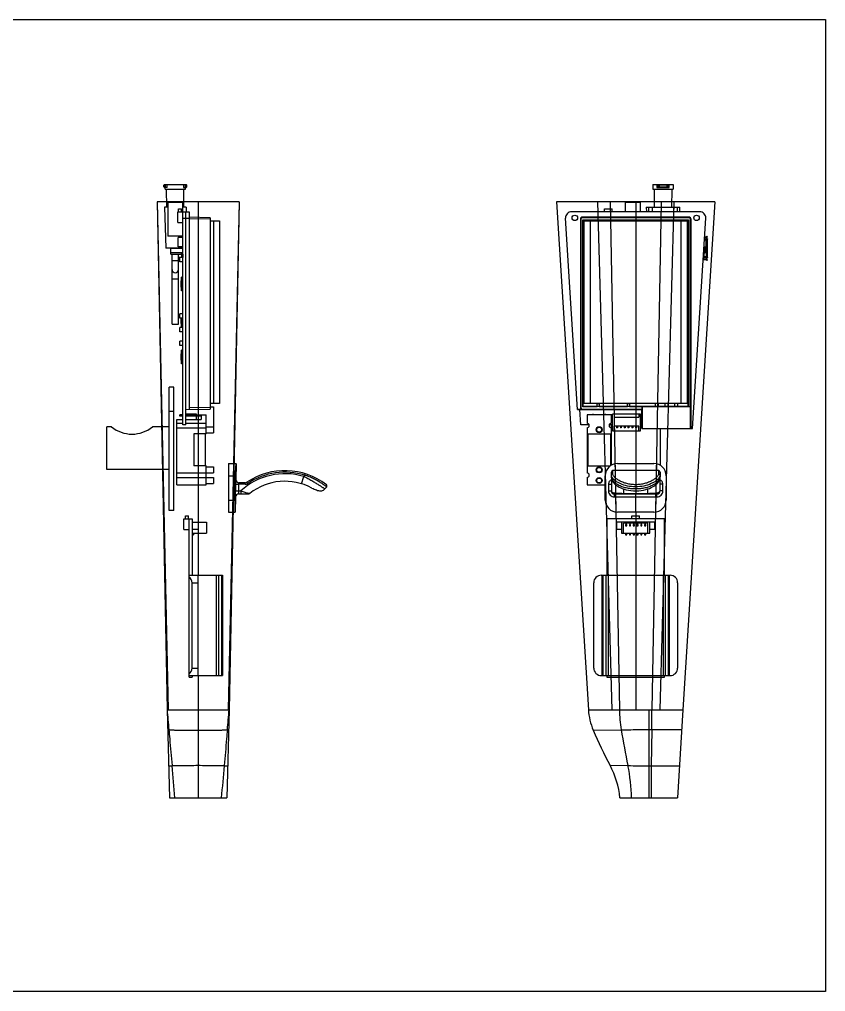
# Model space of a CAD drawing. Header units: millimetres. Extents: x 63 to 960, y -930 to -270.
# Drawn here: x 328.4 to 593.4, y -930.2 to -610.6 of the extents above; entities that cross this region are included whole.
import ezdxf

# ---------------------------------------------------------------- set-up
doc = ezdxf.new("R2010")
doc.units = ezdxf.units.MM
doc.header["$LTSCALE"] = 16.335
doc.layers.get('0').update_dxf_attribs({"linetype": 'CONTINUOUS'})
for name, color, linetype in [('10_CHAMFERS', 7, 'CONTINUOUS'), ('3_ALL_AXES', 7, 'CONTINUOUS'), ('7_ALL_FEATURES', 7, 'CONTINUOUS')]:
    doc.layers.add(name, color=color, linetype=linetype)

msp = doc.modelspace()

# ---------------------------------------------------------------- linework, layer by layer
msp.add_lwpolyline([(63.39, -610.63), (593.37, -610.63), (593.37, -930.23), (63.39, -930.23)], close=True)
at = {"layer": '10_CHAMFERS', "color": 7, "linetype": 'Continuous'}
for p, q in [((376.02, -664.86), (375.82, -665.06)), ((376.02, -665.86), (375.82, -665.66)), ((383.22, -664.86), (383.42, -665.06)), ((383.22, -665.86), (383.42, -665.66)), ((518.95, -736.96), (518.25, -736.96)), ((528.95, -736.96), (528.25, -736.96))]:
    msp.add_line(p, q, dxfattribs=at)
at = {"layer": '3_ALL_AXES', "color": 7, "linetype": 'Continuous'}
for p, q in [((377.62, -772.06), (377.62, -731.56)), ((379.12, -731.56), (377.62, -731.56)), ((537.35, -736.86), (537.35, -737.86)), ((538.35, -736.86), (538.35, -737.86)), ((540.55, -736.86), (540.55, -737.86)), ((541.55, -736.86), (541.55, -737.86)), ((543.75, -736.86), (543.75, -737.86)), ((544.75, -736.86), (544.75, -737.86)), ((386.62, -740.36), (383.12, -740.36)), ((386.62, -740.61), (386.62, -740.36)), ((386.62, -742.11), (386.62, -741.11)), ((389.72, -746.86), (389.72, -740.61)), ((514.95, -740.61), (514.95, -743.36)), ((522.95, -743.36), (522.95, -740.61)), ((523.32, -745.86), (523.32, -740.36)), ((532.57, -745.86), (532.57, -740.36)), ((357.12, -758.56), (357.12, -744.56)), ((358.65, -744.56), (357.12, -744.56)), ((377.62, -744.56), (372.08, -744.56)), ((380.12, -763.61), (380.12, -742.11)), ((380.12, -743.36), (382.12, -743.36)), ((383.12, -743.36), (389.72, -743.36)), ((389.72, -744.51), (392.22, -744.51)), ((392.22, -744.51), (392.22, -746.51)), ((524.67, -744.36), (524.67, -744.86)), ((524.97, -744.36), (524.97, -744.86)), ((525.92, -744.36), (525.92, -744.86)), ((526.22, -744.36), (526.22, -744.86)), ((527.17, -744.36), (527.17, -744.86)), ((527.47, -744.36), (527.47, -744.86)), ((528.42, -744.36), (528.42, -744.86)), ((528.72, -744.36), (528.72, -744.86)), ((529.67, -744.36), (529.67, -744.86)), ((529.97, -744.36), (529.97, -744.86)), ((530.92, -744.36), (530.92, -744.86)), ((531.22, -744.36), (531.22, -744.86)), ((380.12, -744.86), (389.72, -744.86)), ((385.72, -746.86), (385.72, -757.36)), ((389.72, -746.86), (385.72, -746.86)), ((389.42, -746.86), (389.42, -757.36)), ((389.72, -746.51), (392.22, -746.51)), ((514.95, -744.86), (514.95, -759.71)), ((514.95, -746.86), (522.95, -746.86)), ((515.25, -746.86), (515.25, -757.36)), ((522.65, -746.86), (522.65, -757.36)), ((522.95, -757.17), (522.95, -744.86)), ((524.97, -744.86), (524.67, -744.86)), ((526.22, -744.86), (525.92, -744.86)), ((527.47, -744.86), (527.17, -744.86)), ((528.72, -744.86), (528.42, -744.86)), ((529.97, -744.86), (529.67, -744.86)), ((531.22, -744.86), (530.92, -744.86)), ((389.72, -757.36), (385.72, -757.36)), ((389.72, -763.61), (389.72, -757.36)), ((397.12, -756.63), (399.62, -756.63)), ((514.95, -757.36), (522.66, -757.36)), ((377.62, -758.56), (357.12, -758.56)), ((380.12, -759.71), (392.22, -759.71)), ((389.72, -757.71), (392.22, -757.71)), ((392.22, -757.71), (392.22, -759.71)), ((538.45, -758.97), (523.45, -758.97)), ((380.12, -761.21), (392.22, -761.21)), ((389.72, -763.21), (392.22, -763.21)), ((392.22, -761.21), (392.22, -763.21)), ((514.95, -761.21), (514.95, -763.61))]:
    msp.add_line(p, q, dxfattribs=at)
for centre, radius in [((510.95, -675.86), 0.9), ((550.95, -675.86), 0.9), ((518.95, -745.51), 1), ((518.95, -745.51), 0.8), ((518.95, -758.71), 1), ((518.95, -758.71), 0.8), ((518.95, -762.21), 1), ((518.95, -762.21), 0.8)]:
    msp.add_circle(centre, radius, dxfattribs=at)
for centre, radius, start, end in [((516.95, -740.86), 0.4, 38.9697, 141.0303), ((520.95, -740.86), 0.4, 38.9697, 141.0303), ((365.37, -736.36), 10.6, 230.6769, 309.3237), ((514.95, -744.11), 0.75, 270, 90), ((522.95, -744.11), 0.75, 90, 270), ((514.95, -760.46), 0.75, 270, 90)]:
    msp.add_arc(centre, radius, start, end, dxfattribs=at)
at = {"layer": '7_ALL_FEATURES', "color": 7, "linetype": 'Continuous'}
for p, q in [((375.82, -665.66), (375.82, -665.06)), ((376.06, -665.06), (375.82, -665.06)), ((375.82, -665.66), (376.06, -665.66)), ((376.02, -664.86), (383.22, -664.86)), ((376.94, -665.86), (376.02, -665.86)), ((376.06, -665.66), (376.06, -665.06)), ((376.27, -666.46), (376.27, -665.86)), ((376.27, -666.46), (382.97, -666.46)), ((376.4, -665.85), (376.4, -664.87)), ((376.82, -672.36), (376.77, -666.46)), ((376.94, -665.86), (376.94, -664.86)), ((382.3, -664.86), (382.3, -665.86)), ((382.3, -665.86), (383.22, -665.86)), ((382.42, -672.36), (382.47, -666.46)), ((382.84, -664.87), (382.84, -665.85)), ((382.97, -666.46), (382.97, -665.86)), ((383.18, -665.06), (383.18, -665.66)), ((383.42, -665.06), (383.18, -665.06)), ((383.18, -665.66), (383.42, -665.66)), ((383.42, -665.66), (383.42, -665.06)), ((536.6, -664.86), (536.6, -666.46)), ((536.6, -664.86), (543.3, -664.86)), ((536.6, -666.46), (543.3, -666.46)), ((537.15, -672.36), (537.1, -666.46)), ((537.94, -664.86), (537.94, -665.86)), ((537.94, -665.86), (541.96, -665.86)), ((538.31, -664.87), (538.31, -665.85)), ((538.62, -665.06), (538.62, -665.66)), ((541.28, -665.06), (538.62, -665.06)), ((538.62, -665.66), (541.28, -665.66)), ((541.28, -665.66), (541.28, -665.06)), ((541.59, -665.85), (541.59, -664.87)), ((541.96, -665.86), (541.96, -664.86)), ((542.8, -666.46), (542.75, -672.36)), ((543.3, -664.86), (543.3, -666.46)), ((400.62, -670.56), (373.62, -670.56)), ((377.12, -670.86), (377.12, -681.86)), ((382.12, -670.86), (377.12, -670.86)), ((382.12, -743.86), (382.12, -670.86)), ((556.95, -670.56), (504.95, -670.56)), ((527.45, -670.86), (527.45, -673.86)), ((532.45, -670.86), (527.45, -670.86)), ((532.45, -670.86), (532.45, -673.86)), ((376.02, -672.36), (376.49, -685.86)), ((377.12, -672.36), (376.02, -672.36)), ((380.42, -677.36), (380.42, -673.86)), ((380.42, -673.86), (384.12, -673.86)), ((380.62, -673.86), (380.62, -672.86)), ((380.62, -672.86), (381.62, -672.86)), ((381.62, -673.86), (381.62, -672.86)), ((383.22, -672.36), (382.12, -672.36)), ((383.12, -743.86), (383.12, -673.86)), ((383.22, -672.36), (383.17, -673.86)), ((384.12, -673.86), (384.12, -738.84)), ((552.01, -673.86), (509.89, -673.86)), ((520.65, -673.86), (520.65, -672.86)), ((520.65, -672.86), (523.25, -672.86)), ((523.25, -673.86), (523.25, -672.86)), ((534.45, -672.36), (534.48, -673.86)), ((534.45, -672.36), (545.45, -672.36)), ((535.2, -672.36), (535.2, -673.86)), ((536.48, -673.86), (536.43, -672.36)), ((543.47, -672.36), (543.42, -673.86)), ((544.7, -673.86), (544.7, -672.36)), ((545.42, -673.86), (545.45, -672.36)), ((380.42, -677.36), (382.12, -677.36)), ((382.12, -675.99), (384.12, -675.99)), ((391.12, -675.8), (384.12, -675.68)), ((391.12, -676.3), (384.12, -676.18)), ((391.12, -675.8), (391.12, -738.72)), ((391.12, -676.86), (394.12, -676.86)), ((392.12, -676.86), (392.12, -736.86)), ((394.12, -676.86), (394.12, -736.86)), ((511.84, -738.86), (507.89, -675.99)), ((512.77, -676.18), (512.77, -738.34)), ((512.89, -676.3), (512.77, -676.18)), ((512.89, -676.3), (512.89, -738.22)), ((513.39, -675.8), (513.27, -675.68)), ((548.63, -675.68), (513.27, -675.68)), ((548.51, -675.8), (513.39, -675.8)), ((513.61, -738), (513.61, -676.52)), ((513.73, -676.64), (513.61, -676.52)), ((513.61, -676.52), (548.29, -676.52)), ((513.73, -737.88), (513.73, -676.64)), ((513.73, -676.64), (548.17, -676.64)), ((513.95, -676.86), (513.95, -736.86)), ((513.95, -676.86), (547.95, -676.86)), ((515.95, -676.86), (515.95, -736.86)), ((545.95, -736.86), (545.95, -676.86)), ((547.95, -736.86), (547.95, -676.86)), ((548.17, -676.64), (548.29, -676.52)), ((548.17, -737.86), (548.17, -676.64)), ((548.29, -676.52), (548.29, -738)), ((548.51, -675.8), (548.63, -675.68)), ((549.01, -676.3), (549.13, -676.18)), ((549.01, -738), (549.01, -676.3)), ((549.13, -676.18), (549.13, -745.16)), ((549.67, -745.16), (554, -675.99)), ((382.12, -681.86), (377.12, -681.86)), ((380.52, -685.36), (380.52, -682.36)), ((382.12, -682.36), (380.52, -682.36)), ((554.41, -683.19), (553.55, -683.19)), ((553.58, -682.8), (554.1, -682.8)), ((554.1, -682.27), (553.61, -682.27)), ((553.62, -682.11), (554.1, -682.11)), ((554.1, -682.11), (554.3, -681.87)), ((554.1, -685.85), (554.1, -682.11)), ((554.1, -682.11), (554.1, -682.11)), ((554.1, -682.11), (554.33, -682.3)), ((554.41, -682.66), (554.1, -682.66)), ((554.17, -682.02), (554.4, -682.22)), ((554.3, -681.87), (554.53, -682.06)), ((554.3, -685.65), (554.3, -683.39)), ((554.53, -683.39), (554.3, -683.39)), ((554.33, -682.3), (554.53, -682.06)), ((554.33, -682.66), (554.33, -683.19)), ((554.53, -688.86), (554.53, -682.86)), ((382.12, -685.86), (376.49, -685.86)), ((378.12, -687.76), (378.12, -685.96)), ((382.12, -685.96), (378.12, -685.96)), ((378.54, -685.96), (378.54, -685.86)), ((382.12, -685.36), (380.52, -685.36)), ((380.69, -685.96), (380.69, -685.86)), ((381.48, -685.96), (381.48, -685.86)), ((381.84, -685.86), (381.84, -685.96)), ((381.97, -685.96), (381.97, -685.86)), ((553.47, -686.65), (553.34, -686.65)), ((553.34, -686.67), (553.34, -689.36)), ((553.34, -686.67), (553.47, -686.67)), ((553.37, -686.11), (553.59, -686.43)), ((553.61, -686.42), (553.38, -686.09)), ((553.75, -685.51), (553.41, -685.51)), ((553.5, -685.85), (554.41, -685.85)), ((553.5, -685.87), (554.41, -685.87)), ((553.75, -685.85), (553.75, -685.51)), ((553.75, -687.36), (553.75, -685.87)), ((554.1, -685.87), (554.1, -685.85)), ((554.1, -685.87), (554.1, -688.53)), ((554.3, -685.65), (554.53, -685.65)), ((554.3, -688.33), (554.3, -686.07)), ((554.53, -686.07), (554.3, -686.07)), ((554.33, -685.85), (554.33, -685.87)), ((378.12, -687.26), (382.12, -687.26)), ((378.12, -687.76), (382.12, -687.76)), ((378.54, -710.86), (378.54, -687.76)), ((378.54, -689.86), (380.69, -689.86)), ((380.69, -710.86), (380.69, -687.76)), ((380.83, -689.31), (380.69, -689.31)), ((380.83, -689.31), (380.69, -689.31)), ((380.83, -689.61), (380.69, -689.61)), ((380.83, -689.31), (380.83, -689.61)), ((380.83, -689.7), (380.83, -689.61)), ((381.12, -689.12), (381.01, -689.23)), ((381.12, -689.13), (381.01, -689.24)), ((381.01, -689.24), (381.12, -689.35)), ((381.12, -690.36), (381.12, -688.86)), ((382.12, -688.86), (381.12, -688.86)), ((381.48, -687.79), (381.48, -687.76)), ((382.09, -687.79), (381.48, -687.79)), ((381.68, -687.76), (381.68, -687.79)), ((381.79, -688.86), (381.79, -687.79)), ((381.91, -687.76), (381.91, -687.79)), ((382.09, -687.79), (382.09, -688.86)), ((382.12, -688.56), (382.09, -688.56)), ((554.1, -689.61), (553.27, -689.61)), ((553.33, -689.45), (554.1, -689.45)), ((553.34, -687.36), (553.75, -687.36)), ((553.34, -688.53), (554.41, -688.53)), ((554.1, -688.92), (553.34, -688.92)), ((554.1, -689.61), (554.1, -688.53)), ((554.1, -689.06), (554.41, -689.06)), ((554.1, -689.61), (554.33, -689.42)), ((554.1, -689.61), (554.3, -689.85)), ((554.4, -689.5), (554.17, -689.7)), ((554.3, -688.33), (554.53, -688.33)), ((554.53, -689.66), (554.3, -689.85)), ((554.33, -688.53), (554.33, -689.06)), ((554.53, -689.66), (554.33, -689.42)), ((382.12, -690.36), (381.12, -690.36)), ((378.54, -695.86), (380.69, -695.86)), ((381.62, -699.86), (381.62, -695.36)), ((382.12, -695.36), (381.62, -695.36)), ((381.42, -697.59), (381.42, -697.63)), ((382.12, -699.86), (381.62, -699.86)), ((381.12, -708.86), (381.12, -707.36)), ((382.12, -707.36), (381.12, -707.36)), ((382.12, -708.86), (381.12, -708.86)), ((381.62, -711.86), (381.62, -708.86)), ((378.54, -710.86), (380.69, -710.86)), ((381.12, -713.36), (381.12, -711.86)), ((382.12, -711.86), (381.12, -711.86)), ((381.42, -709.59), (381.42, -709.63)), ((382.12, -713.36), (381.12, -713.36)), ((381.12, -717.86), (381.12, -716.36)), ((382.12, -716.36), (381.12, -716.36)), ((382.12, -717.86), (381.12, -717.86)), ((381.42, -721.59), (381.42, -721.63)), ((381.62, -723.86), (381.62, -719.36)), ((382.12, -719.36), (381.62, -719.36)), ((382.12, -723.86), (381.62, -723.86)), ((379.12, -772.06), (379.12, -731.56)), ((391.12, -738.22), (384.12, -738.34)), ((394.12, -736.86), (391.12, -736.86)), ((391.12, -738), (392.12, -738.02)), ((392.12, -738.02), (392.12, -744.51)), ((512.89, -738.22), (512.77, -738.34)), ((513.73, -737.88), (513.61, -738)), ((518.25, -738), (513.61, -738)), ((518.25, -737.88), (513.73, -737.88)), ((547.95, -736.86), (513.95, -736.86)), ((518.25, -738), (518.25, -736.96)), ((518.95, -737.86), (518.25, -737.86)), ((518.95, -736.96), (518.95, -738)), ((528.25, -737.88), (518.95, -737.88)), ((528.25, -738), (518.95, -738)), ((528.25, -738), (528.25, -736.96)), ((528.95, -737.86), (528.25, -737.86)), ((528.95, -736.96), (528.95, -738)), ((533.95, -737.88), (528.95, -737.88)), ((533.09, -738), (528.95, -738)), ((533.09, -738.72), (533.09, -738)), ((533.09, -738), (533.11, -738.02)), ((548.99, -738.02), (533.11, -738.02)), ((533.11, -738.02), (533.11, -745.16)), ((548.17, -737.86), (533.95, -737.86)), ((533.95, -737.86), (533.95, -738)), ((549.01, -738), (533.95, -738)), ((535.45, -737.86), (535.45, -738)), ((546.65, -738), (546.65, -737.86)), ((548.15, -738), (548.15, -737.86)), ((549.01, -738), (548.99, -738.02)), ((548.99, -745.16), (548.99, -738.02)), ((379.12, -739.56), (377.62, -739.56)), ((381.12, -741.11), (381.12, -740.61)), ((382.12, -740.61), (381.12, -740.61)), ((382.12, -741.11), (381.12, -741.11)), ((383.12, -738.86), (391.12, -738.72)), ((383.12, -740.61), (389.72, -740.61)), ((388.12, -741.11), (383.12, -741.11)), ((388.12, -740.61), (388.12, -742.11)), ((513.27, -738.84), (511.83, -738.84)), ((511.84, -738.86), (532.95, -738.86)), ((512.95, -743.86), (512.64, -738.86)), ((513.39, -738.72), (513.27, -738.84)), ((513.39, -738.72), (533.09, -738.72)), ((522.95, -740.61), (514.95, -740.61)), ((532.57, -740.36), (523.32, -740.36)), ((523.92, -740.36), (523.92, -741.36)), ((523.92, -741.36), (531.97, -741.36)), ((531.97, -740.36), (531.97, -741.36)), ((533.09, -738.72), (532.95, -738.86)), ((532.95, -745.16), (532.95, -738.86)), ((380.12, -742.11), (382.12, -742.11)), ((383.12, -743.86), (382.12, -743.86)), ((383.12, -742.11), (388.12, -742.11)), ((515.66, -743.86), (512.95, -743.86)), ((523.32, -743.86), (522.24, -743.86)), ((522.95, -744.86), (522.95, -743.86)), ((523.92, -745.86), (523.92, -744.36)), ((531.97, -744.36), (523.92, -744.36)), ((531.97, -745.86), (531.97, -744.36)), ((532.95, -743.86), (532.57, -743.86)), ((523.32, -745.86), (532.57, -745.86)), ((532.95, -745.16), (549.67, -745.16)), ((538.95, -745.16), (538.95, -757.17)), ((397.12, -756.63), (399.62, -756.63)), ((397.12, -756.63), (397.12, -772.63)), ((399.62, -756.72), (399.51, -761.92)), ((399.62, -756.72), (399.62, -756.63)), ((524.12, -756.72), (524.16, -758.97)), ((524.95, -756.63), (536.95, -756.63)), ((530.95, -756.63), (530.95, -758.97)), ((537.78, -756.72), (537.74, -758.97)), ((397.12, -760.63), (399.37, -760.63)), ((422.18, -760.46), (421.84, -760.88)), ((422.18, -760.46), (422.33, -759.98)), ((520.95, -768.63), (520.95, -760.63)), ((522.95, -760.88), (522.95, -759.47)), ((523.45, -759.98), (523.45, -758.97)), ((538.45, -758.97), (538.45, -759.98)), ((538.95, -759.47), (538.95, -760.89)), ((540.95, -760.63), (540.95, -768.63)), ((380.12, -763.61), (389.72, -763.61)), ((399.4, -763.41), (399.35, -765.61)), ((399.4, -763.41), (400.4, -763.43)), ((399.51, -761.92), (399.5, -761.91)), ((400.4, -763.43), (400.35, -765.63)), ((402.61, -763.43), (400.4, -763.43)), ((402.61, -762.93), (400.5, -762.93)), ((402.61, -763.43), (402.61, -762.93)), ((403.45, -763.18), (403.17, -762.77)), ((421.11, -763.27), (421.84, -760.88)), ((514.95, -763.61), (520.95, -763.61)), ((522.02, -763.41), (522.03, -765.61)), ((522.95, -760.9), (522.95, -765.63)), ((538.95, -765.63), (538.95, -760.9)), ((539.87, -765.61), (539.88, -763.41)), ((399.29, -764.04), (399.16, -769.72)), ((399.35, -765.61), (400.35, -765.63)), ((400.35, -765.63), (401.14, -765.63)), ((400.4, -766.63), (403.46, -766.63)), ((401.14, -765.63), (401.14, -766.63)), ((429.37, -764.3), (428.8, -765)), ((520.95, -764.04), (521.1, -769.72)), ((523.95, -766.63), (523.95, -766.63)), ((523.95, -766.63), (526.95, -766.63)), ((524.32, -767.62), (524.32, -766.63)), ((524.32, -766.63), (526.95, -766.63)), ((526.95, -764.97), (526.95, -766.63)), ((526.95, -766.43), (534.95, -766.43)), ((526.95, -766.63), (534.95, -766.63)), ((530.95, -772.63), (530.95, -766.63)), ((534.95, -766.63), (534.95, -764.97)), ((534.95, -766.63), (537.95, -766.63)), ((534.95, -766.63), (537.95, -766.63)), ((537.58, -767.62), (537.58, -766.63)), ((537.95, -766.63), (537.95, -766.63)), ((540.95, -764.04), (540.8, -769.72)), ((397.12, -768.63), (399.17, -768.63)), ((399.4, -767.62), (399.3, -772.59)), ((399.4, -767.61), (399.4, -767.62)), ((523.96, -767.62), (524.32, -767.61)), ((524.32, -767.62), (524.41, -772.59)), ((524.32, -767.62), (537.58, -767.62)), ((537.58, -767.62), (537.49, -772.59)), ((537.58, -767.61), (537.94, -767.62)), ((379.12, -772.06), (377.62, -772.06)), ((397.12, -772.63), (399.3, -772.63)), ((399.3, -772.63), (399.3, -772.59)), ((536.95, -772.63), (524.95, -772.63)), ((382.42, -774.86), (385.12, -774.86)), ((382.42, -778.36), (382.42, -774.86)), ((382.92, -773.86), (383.92, -773.86)), ((382.92, -774.86), (382.92, -773.86)), ((383.92, -774.86), (383.92, -773.86)), ((384.12, -826.86), (384.12, -774.86)), ((385.12, -774.86), (385.12, -793.36)), ((385.12, -775.86), (389.82, -775.86)), ((387.12, -775.86), (387.12, -778.26)), ((389.82, -775.86), (389.82, -779.56)), ((540.45, -774.86), (521.45, -774.86)), ((521.45, -774.86), (521.45, -793.36)), ((537.27, -775.86), (524.62, -775.86)), ((524.62, -775.86), (524.62, -778.26)), ((526.32, -775.86), (526.32, -779.56)), ((534.97, -776.26), (526.92, -776.26)), ((526.92, -779.56), (526.92, -776.26)), ((529.65, -773.86), (532.25, -773.86)), ((529.65, -774.86), (529.65, -773.86)), ((532.25, -774.86), (532.25, -773.86)), ((534.97, -779.56), (534.97, -776.26)), ((535.57, -779.56), (535.57, -775.86)), ((537.27, -778.26), (537.27, -775.86)), ((540.45, -793.36), (540.45, -774.86)), ((382.42, -778.36), (384.12, -778.36)), ((385.12, -778.26), (387.12, -778.26)), ((385.12, -779.56), (389.82, -779.56)), ((385.57, -779.56), (385.57, -780.06)), ((524.62, -778.26), (526.32, -778.26)), ((526.32, -779.56), (535.57, -779.56)), ((528.02, -776.66), (527.62, -776.66)), ((527.62, -776.66), (527.62, -777.06)), ((527.62, -777.06), (528.02, -777.06)), ((527.62, -779.56), (527.62, -780.06)), ((528.02, -777.06), (528.02, -776.66)), ((528.02, -780.06), (528.02, -779.56)), ((529.27, -776.66), (528.87, -776.66)), ((528.87, -776.66), (528.87, -777.06)), ((528.87, -777.06), (529.27, -777.06)), ((528.87, -779.56), (528.87, -780.06)), ((529.27, -777.06), (529.27, -776.66)), ((529.27, -780.06), (529.27, -779.56)), ((530.52, -776.66), (530.12, -776.66)), ((530.12, -776.66), (530.12, -777.06)), ((530.12, -777.06), (530.52, -777.06)), ((530.12, -779.56), (530.12, -780.06)), ((530.52, -777.06), (530.52, -776.66)), ((530.52, -780.06), (530.52, -779.56)), ((531.77, -776.66), (531.37, -776.66)), ((531.37, -776.66), (531.37, -777.06)), ((531.37, -777.06), (531.77, -777.06)), ((531.37, -779.56), (531.37, -780.06)), ((531.77, -777.06), (531.77, -776.66)), ((531.77, -780.06), (531.77, -779.56)), ((533.02, -776.66), (532.62, -776.66)), ((532.62, -776.66), (532.62, -777.06)), ((532.62, -777.06), (533.02, -777.06)), ((532.62, -779.56), (532.62, -780.06)), ((533.02, -777.06), (533.02, -776.66)), ((533.02, -780.06), (533.02, -779.56)), ((534.27, -776.66), (533.87, -776.66)), ((533.87, -776.66), (533.87, -777.06)), ((533.87, -777.06), (534.27, -777.06)), ((533.87, -779.56), (533.87, -780.06)), ((534.27, -777.06), (534.27, -776.66)), ((534.27, -780.06), (534.27, -779.56)), ((535.57, -778.26), (537.27, -778.26)), ((385.12, -780.06), (385.57, -780.06)), ((527.62, -780.06), (528.02, -780.06)), ((528.87, -780.06), (529.27, -780.06)), ((530.12, -780.06), (530.52, -780.06)), ((531.37, -780.06), (531.77, -780.06)), ((532.62, -780.06), (533.02, -780.06)), ((533.87, -780.06), (534.27, -780.06)), ((384.12, -793.36), (395.12, -793.36)), ((387.12, -826.36), (387.12, -793.36)), ((393.2, -826.36), (393.2, -793.36)), ((393.91, -826.36), (393.91, -793.36)), ((394.83, -793.36), (394.83, -826.36)), ((395.12, -793.36), (395.12, -826.36)), ((519.65, -793.36), (542.25, -793.36)), ((519.95, -826.36), (519.95, -793.36)), ((520.24, -826.36), (520.24, -793.36)), ((521.16, -793.36), (521.16, -826.36)), ((521.86, -793.36), (521.86, -826.36)), ((540.04, -826.36), (540.04, -793.36)), ((540.74, -826.36), (540.74, -793.36)), ((541.66, -793.36), (541.66, -826.36)), ((541.95, -793.36), (541.95, -826.36)), ((385.12, -795.86), (387.12, -795.86)), ((385.12, -823.86), (385.12, -795.86)), ((517.15, -823.86), (517.15, -795.86)), ((544.75, -795.86), (544.75, -823.86)), ((385.12, -823.86), (387.12, -823.86)), ((384.12, -826.36), (395.12, -826.36)), ((384.12, -826.86), (385.12, -826.86)), ((385.12, -826.36), (385.12, -826.86)), ((519.65, -826.36), (542.25, -826.36)), ((521.45, -826.36), (521.45, -826.86)), ((521.45, -826.86), (540.45, -826.86)), ((540.45, -826.86), (540.45, -826.36)), ((376.92, -837.56), (397.32, -837.56)), ((376.92, -837.56), (377.67, -866.56)), ((387.12, -837.56), (387.12, -866.56)), ((397.32, -837.56), (396.57, -866.56)), ((515.41, -837.56), (546.48, -837.56)), ((535.22, -837.56), (535.22, -866.56)), ((546.48, -837.56), (544.67, -866.56)), ((397.15, -844.07), (397.15, -844.07)), ((517, -844.3), (526.2, -844.17)), ((536.24, -844.06), (536.08, -856.04)), ((522.53, -855.85), (528.39, -855.96)), ((377.67, -866.56), (396.57, -866.56)), ((525.77, -866.56), (544.67, -866.56))]:
    msp.add_line(p, q, dxfattribs=at)
at = {"layer": '7_ALL_FEATURES', "color": 6, "linetype": 'Continuous'}
for p, q in [((373.62, -670.56), (377.24, -837.56)), ((373.62, -670.56), (376.92, -837.56)), ((387.12, -670.56), (387.12, -775.86)), ((400.62, -670.56), (396.99, -837.56)), ((400.62, -670.56), (397.32, -837.56)), ((504.95, -670.56), (515.41, -837.56)), ((518.45, -670.56), (523.06, -837.56)), ((522.53, -670.56), (525.61, -837.56)), ((530.95, -670.56), (530.95, -756.63)), ((539.37, -670.56), (536.28, -837.56)), ((543.45, -670.56), (538.84, -837.56)), ((556.95, -670.56), (546.48, -837.56)), ((530.95, -758.97), (530.95, -766.63)), ((530.95, -772.63), (530.95, -837.56)), ((387.12, -778.26), (387.12, -793.36)), ((387.12, -826.36), (387.12, -837.56))]:
    msp.add_line(p, q, dxfattribs=at)
at = {"layer": '7_ALL_FEATURES', "color": 7, "linetype": 'Continuous'}
for points in [[(522.95, -760.88), (522.97, -761.3), (523.04, -761.68), (523.16, -762.05), (523.32, -762.4), (523.51, -762.72), (523.75, -763.02), (524.02, -763.31), (524.33, -763.59), (524.68, -763.86), (525.08, -764.12), (525.52, -764.37), (526.02, -764.61), (526.56, -764.84), (527.16, -765.05), (527.83, -765.23), (528.55, -765.39), (529.35, -765.51), (530.19, -765.59), (531.07, -765.61), (531.94, -765.57), (532.77, -765.48), (533.54, -765.35), (534.24, -765.19), (534.88, -765), (535.47, -764.79), (535.99, -764.56), (536.47, -764.32), (536.9, -764.07), (537.29, -763.81), (537.62, -763.55), (537.92, -763.27), (538.18, -762.98), (538.41, -762.69), (538.59, -762.37), (538.75, -762.03), (538.86, -761.67), (538.93, -761.29), (538.95, -760.89)], [(424.53, -764.68), (424.89, -764.86), (425.27, -765.04), (425.63, -765.2), (426, -765.33), (426.36, -765.45), (426.71, -765.53), (427.06, -765.59), (427.4, -765.61), (427.73, -765.58), (428.05, -765.51), (428.34, -765.39), (428.59, -765.22), (428.8, -765)]]:
    msp.add_lwpolyline(points, dxfattribs=at)
for centre, radius, start, end in [((378.26, -667.3), 3.06, 127.0598, 127.5209), ((378.26, -663.42), 3.06, 232.4791, 232.9401), ((380.98, -667.3), 3.06, 52.4791, 52.9401), ((380.98, -663.42), 3.06, 307.06, 307.5209), ((537.82, -665.05), 0.516, 19.4833, 21.2471), ((537.82, -665.67), 0.516, 338.7531, 340.5168), ((542.08, -665.05), 0.516, 158.7526, 160.5167), ((542.08, -665.67), 0.516, 199.4833, 201.2472), ((509.89, -675.86), 2, 90, 183.5858), ((552.01, -675.86), 2, 356.4142, 90), ((554.1, -682.11), 0.301, 270.0572, 320.3156), ((553.47, -686.51), 0.16, 270.0632, 359.9368), ((553.47, -686.51), 0.14, 270.0664, 359.9336), ((553.47, -686.51), 0.14, 0.0011, 34.5075), ((553.47, -686.51), 0.16, 0.001, 34.5076), ((381.13, -688.31), 0.551, 217.1081, 269.9489), ((380.83, -689.06), 0.25, 270.0021, 314.9979), ((380.83, -689.06), 0.25, 270.0023, 314.9977), ((380.83, -689.06), 0.55, 270.0018, 301.5142), ((552.84, -689.36), 0.5, 307.9447, 0), ((554.1, -689.61), 0.301, 39.6844, 89.9428), ((379.62, -692.86), 1.07, 180, 0), ((389.42, -697.59), 8, 167.1604, 180), ((389.42, -697.63), 8, 180, 192.8396), ((389.42, -709.59), 8, 174.7795, 180), ((389.42, -709.63), 8, 180, 192.8396), ((389.42, -721.59), 8, 167.1604, 180), ((389.42, -721.63), 8, 180, 192.8396), ((524.95, -760.63), 4, 90, 180), ((536.95, -760.63), 4, 0, 90), ((415.65, -781.38), 21.41, 73.2115, 132.6758), ((415.65, -781.38), 22.41, 52.5328, 123.8548), ((415.65, -781.38), 21.91, 72.6745, 123.8548), ((523.45, -759.47), 0.5, 90, 180), ((538.45, -759.47), 0.5, 0, 90), ((400.5, -761.94), 1, 178.8254, 269.9907), ((400.51, -761.93), 1, 178.868, 270), ((402.61, -761.93), 1, 270, 303.8548), ((402.61, -761.93), 1.5, 270, 303.8548), ((415.65, -781.38), 18.91, 62.009, 127.7582), ((428.98, -763.99), 0.5, 320.7678, 52.5321), ((400.4, -767.63), 1, 90.0078, 178.868), ((400.4, -767.63), 1, 90.0102, 178.8548), ((403.46, -765.63), 1, 270.0091, 307.7583), ((523.95, -765.63), 1, 180, 270), ((537.95, -765.63), 1, 270, 0), ((430.3, -769.41), 31.14, 178.5559, 180.5556), ((430.32, -769.42), 31.16, 180.5465, 182.8902), ((524.95, -768.63), 4, 180, 270), ((536.95, -768.63), 4, 270, 0), ((433.44, -769.26), 34.28, 182.8865, 183.4867), ((438.43, -768.95), 39.29, 183.4962, 183.959), ((519.65, -795.86), 2.5, 90, 180), ((542.25, -795.86), 2.5, 0, 90), ((519.65, -823.86), 2.5, 180, 270), ((542.25, -823.86), 2.5, 270, 0), ((2842.11, -624.26), 2474.41, 184.94509, 185.09869), ((-2067.88, -624.26), 2474.41, 354.90131, 355.05491), ((536.02, -836.26), 20.65, 183.6086, 202.9214), ((569.58, -837.03), 43.97, 180.6935, 189.3461), ((-126.05, -836.2), 662.34, 359.31976, 359.88194), ((645.94, -789.72), 140.02, 202.9446, 208.1853), ((816.04, -796.33), 293.76, 189.373, 191.7117), ((-1664.57, -1042.3), 2051.61, 4.91404, 5.21136), ((2438.8, -1042.3), 2051.61, 174.78864, 175.08596), ((497.41, -869.29), 28.49, 5.5038, 28.1487), ((469.23, -868.18), 60.41, 1.5348, 11.6737), ((541.65, -9.91), 846.14, 269.10213, 269.56471), ((1485.74, -869.59), 949.75, 179.18266, 179.81732)]:
    msp.add_arc(centre, radius, start, end, dxfattribs=at)
for centre, major_axis, ratio, start_param, end_param in [((513.27, -676.18), (-0.354, 0.354), 0.999695, -0.785246, 0.785246), ((513.39, -676.3), (-0.354, 0.354), 0.999695, -0.785246, 0.785246), ((548.51, -676.3), (0.354, 0.354), 0.999695, -0.785246, 0.785246), ((548.63, -676.18), (0.354, 0.354), 0.999695, -0.785246, 0.785246), ((513.39, -738.22), (-0.354, -0.354), 0.999695, -0.785246, 0.785246), ((513.27, -738.34), (0.354, 0.354), 0.999695, -3.926839, -2.356347), ((382.62, -795.86), (-0.04, 2.5), 1, -1.58675, -0.659455), ((382.62, -823.86), (-1.47, 2.02), 1, -3.129134, -2.201839)]:
    msp.add_ellipse(centre, major_axis=major_axis, ratio=ratio, start_param=start_param, end_param=end_param, dxfattribs=at)
for points, knots in [([(376.06, -665.06), (376.07, -665.06), (376.09, -665.06), (376.14, -665.04), (376.21, -665), (376.3, -664.95), (376.36, -664.9), (376.4, -664.87)], [0, 0, 0, 0, 0.0267269, 0.0617732, 0.1533491, 0.2651847, 0.3882371, 0.3882371, 0.3882371, 0.3882371]), ([(376.4, -665.85), (376.36, -665.82), (376.3, -665.77), (376.21, -665.72), (376.14, -665.68), (376.09, -665.66), (376.07, -665.66), (376.06, -665.66)], [0, 0, 0, 0, 0.1230525, 0.2348881, 0.326464, 0.3615104, 0.3882373, 0.3882373, 0.3882373, 0.3882373]), ([(382.84, -664.87), (382.87, -664.9), (382.94, -664.95), (383.03, -665), (383.1, -665.04), (383.15, -665.06), (383.17, -665.06), (383.18, -665.06)], [0, 0, 0, 0, 0.1230525, 0.2348881, 0.326464, 0.3615104, 0.3882373, 0.3882373, 0.3882373, 0.3882373]), ([(383.18, -665.66), (383.17, -665.66), (383.15, -665.66), (383.1, -665.68), (383.03, -665.72), (382.94, -665.77), (382.87, -665.82), (382.84, -665.85)], [0, 0, 0, 0, 0.0267269, 0.0617733, 0.1533493, 0.265185, 0.3882375, 0.3882375, 0.3882375, 0.3882375]), ([(538.31, -664.87), (538.32, -664.9), (538.35, -664.95), (538.41, -665.01), (538.51, -665.05), (538.58, -665.06), (538.62, -665.06)], [0, 0, 0, 0, 0.0819347, 0.1691895, 0.2682231, 0.3822443, 0.3822443, 0.3822443, 0.3822443]), ([(538.62, -665.66), (538.58, -665.66), (538.51, -665.67), (538.41, -665.71), (538.35, -665.77), (538.32, -665.82), (538.31, -665.85)], [0, 0, 0, 0, 0.1140213, 0.2130549, 0.3003098, 0.3822445, 0.3822445, 0.3822445, 0.3822445]), ([(541.28, -665.06), (541.32, -665.06), (541.39, -665.05), (541.49, -665.01), (541.55, -664.95), (541.58, -664.9), (541.59, -664.87)], [0, 0, 0, 0, 0.1140212, 0.2130547, 0.3003095, 0.3822441, 0.3822441, 0.3822441, 0.3822441]), ([(541.59, -665.85), (541.58, -665.82), (541.55, -665.77), (541.49, -665.71), (541.39, -665.67), (541.32, -665.66), (541.28, -665.66)], [0, 0, 0, 0, 0.0819347, 0.1691895, 0.2682231, 0.3822443, 0.3822443, 0.3822443, 0.3822443]), ([(554.17, -683.19), (554.18, -683.19), (554.2, -683.19), (554.22, -683.21), (554.24, -683.22), (554.27, -683.26), (554.29, -683.32), (554.3, -683.36), (554.3, -683.39)], [0, 0, 0, 0, 0.0246323, 0.0506628, 0.0790629, 0.1103034, 0.1805917, 0.257721, 0.257721, 0.257721, 0.257721]), ([(554.41, -682.66), (554.41, -682.66), (554.43, -682.66), (554.45, -682.67), (554.48, -682.69), (554.5, -682.73), (554.52, -682.79), (554.53, -682.83), (554.53, -682.86)], [0, 0, 0, 0, 0.0246323, 0.0506628, 0.0790629, 0.1103034, 0.1805917, 0.257721, 0.257721, 0.257721, 0.257721]), ([(554.53, -683.39), (554.53, -683.36), (554.52, -683.32), (554.5, -683.26), (554.48, -683.22), (554.45, -683.21), (554.43, -683.19), (554.41, -683.19), (554.41, -683.19)], [0, 0, 0, 0, 0.0771293, 0.1474176, 0.1786581, 0.2070582, 0.2330888, 0.257721, 0.257721, 0.257721, 0.257721]), ([(553.5, -685.85), (553.47, -685.85), (553.43, -685.86), (553.39, -685.89), (553.38, -685.9)], [0, 0, 0, 0, 0.0798908, 0.1220279, 0.1220279, 0.1220279, 0.1220279]), ([(553.38, -685.93), (553.39, -685.91), (553.43, -685.88), (553.47, -685.87), (553.5, -685.87)], [0, 0, 0, 0, 0.061717, 0.1308839, 0.1308839, 0.1308839, 0.1308839]), ([(554.3, -685.65), (554.3, -685.68), (554.29, -685.73), (554.27, -685.78), (554.24, -685.82), (554.22, -685.84), (554.2, -685.85), (554.18, -685.85), (554.17, -685.85)], [0, 0, 0, 0, 0.0771293, 0.1474176, 0.1786581, 0.2070582, 0.2330888, 0.257721, 0.257721, 0.257721, 0.257721]), ([(554.17, -685.87), (554.18, -685.87), (554.2, -685.87), (554.22, -685.88), (554.24, -685.9), (554.27, -685.94), (554.29, -686), (554.3, -686.04), (554.3, -686.07)], [0, 0, 0, 0, 0.0246323, 0.0506628, 0.0790629, 0.1103034, 0.1805917, 0.257721, 0.257721, 0.257721, 0.257721]), ([(554.41, -685.85), (554.41, -685.85), (554.43, -685.85), (554.45, -685.84), (554.48, -685.82), (554.5, -685.78), (554.52, -685.73), (554.53, -685.68), (554.53, -685.65)], [0, 0, 0, 0, 0.0246323, 0.0506628, 0.0790629, 0.1103034, 0.1805917, 0.257721, 0.257721, 0.257721, 0.257721]), ([(554.53, -686.07), (554.53, -686.04), (554.52, -686), (554.5, -685.94), (554.48, -685.9), (554.45, -685.88), (554.43, -685.87), (554.41, -685.87), (554.41, -685.87)], [0, 0, 0, 0, 0.0771293, 0.1474176, 0.1786581, 0.2070582, 0.2330888, 0.257721, 0.257721, 0.257721, 0.257721]), ([(380.83, -689.7), (380.83, -689.71), (380.82, -689.75), (380.79, -689.79), (380.75, -689.82), (380.71, -689.84), (380.69, -689.84)], [0, 0, 0, 0, 0.0484774, 0.0998315, 0.155545, 0.2152965, 0.2152965, 0.2152965, 0.2152965]), ([(382.12, -688.46), (382.12, -688.46), (382.11, -688.48), (382.1, -688.49), (382.09, -688.5)], [0, 0, 0, 0, 0.01167856, 0.04558121, 0.04558121, 0.04558121, 0.04558121]), ([(554.3, -688.33), (554.3, -688.36), (554.29, -688.4), (554.27, -688.46), (554.24, -688.5), (554.22, -688.52), (554.2, -688.53), (554.18, -688.53), (554.17, -688.53)], [0, 0, 0, 0, 0.0771293, 0.1474176, 0.1786581, 0.2070582, 0.2330888, 0.257721, 0.257721, 0.257721, 0.257721]), ([(554.41, -688.53), (554.41, -688.53), (554.43, -688.53), (554.45, -688.52), (554.48, -688.5), (554.5, -688.46), (554.52, -688.4), (554.53, -688.36), (554.53, -688.33)], [0, 0, 0, 0, 0.0246323, 0.0506628, 0.0790629, 0.1103034, 0.1805917, 0.257721, 0.257721, 0.257721, 0.257721]), ([(554.53, -688.86), (554.53, -688.89), (554.52, -688.94), (554.5, -688.99), (554.48, -689.03), (554.45, -689.05), (554.43, -689.06), (554.41, -689.06), (554.41, -689.06)], [0, 0, 0, 0, 0.0771293, 0.1474176, 0.1786581, 0.2070582, 0.2330888, 0.257721, 0.257721, 0.257721, 0.257721]), ([(399.37, -760.63), (399.38, -760.18), (399.42, -759.34), (399.49, -758.34), (399.54, -757.65), (399.58, -757.25), (399.6, -756.95), (399.61, -756.78), (399.62, -756.72)], [0, 0, 0, 0, 1.337572, 2.522169, 3.01374, 3.418357, 3.724105, 3.921595, 3.921595, 3.921595, 3.921595]), ([(429.37, -764.3), (429.37, -764.3), (429.36, -764.29), (429.35, -764.29), (429.33, -764.27), (429.29, -764.24), (429.24, -764.2), (429.17, -764.15), (429.04, -764.06), (428.85, -763.91), (428.57, -763.71), (428.23, -763.47), (427.83, -763.21), (427.38, -762.91), (426.87, -762.6), (426.1, -762.16), (425.03, -761.61), (423.65, -760.99), (422.68, -760.63), (422.18, -760.46)], [0, 0, 0, 0, 0.009901, 0.022276, 0.039601, 0.089079, 0.158178, 0.246697, 0.354434, 0.626626, 0.972024, 1.38742, 1.868705, 2.411206, 3.009484, 3.657438, 5.074816, 6.605381, 8.18953, 8.18953, 8.18953, 8.18953]), ([(522.99, -760.76), (522.99, -760.73), (522.96, -760.63), (522.95, -760.53), (522.95, -760.46)], [0, 0, 0, 0, 0.0788011, 0.2989197, 0.2989197, 0.2989197, 0.2989197]), ([(522.97, -760.34), (523, -760.24), (523.13, -760.05), (523.34, -759.98), (523.45, -759.98)], [0, 0, 0, 0, 0.3115266, 0.6313459, 0.6313459, 0.6313459, 0.6313459]), ([(538.45, -759.98), (538.45, -760.15), (538.36, -760.43), (538.15, -760.78), (537.82, -761.19), (537.23, -761.72), (536.31, -762.31), (535.18, -762.84), (533.87, -763.26), (532.44, -763.53), (530.95, -763.62), (529.46, -763.53), (528.03, -763.26), (526.72, -762.84), (525.59, -762.31), (524.67, -761.72), (524.08, -761.19), (523.75, -760.78), (523.54, -760.43), (523.45, -760.15), (523.45, -759.98)], [0, 0, 0, 0, 0.512908, 0.835737, 1.208818, 2.109164, 3.204137, 4.462842, 5.845728, 7.310961, 8.817049, 10.323138, 11.788372, 13.171261, 14.42997, 15.524948, 16.425298, 16.798385, 17.121216, 17.634139, 17.634139, 17.634139, 17.634139]), ([(538.93, -760.34), (538.9, -760.24), (538.77, -760.05), (538.56, -759.98), (538.45, -759.98)], [0, 0, 0, 0, 0.3115259, 0.6313443, 0.6313443, 0.6313443, 0.6313443]), ([(538.95, -760.46), (538.95, -760.49), (538.94, -760.62), (538.91, -760.75), (538.88, -760.84)], [0, 0, 0, 0, 0.0915706, 0.3912287, 0.3912287, 0.3912287, 0.3912287]), ([(399.5, -761.91), (399.5, -761.91), (399.5, -761.93), (399.49, -761.95), (399.49, -761.99), (399.48, -762.04), (399.47, -762.1), (399.46, -762.21), (399.45, -762.37), (399.43, -762.6), (399.42, -762.85), (399.41, -763.13), (399.4, -763.32), (399.4, -763.41)], [0, 0, 0, 0, 0.008376, 0.031066, 0.068161, 0.119359, 0.184003, 0.26132, 0.450546, 0.678732, 0.936801, 1.215297, 1.503241, 1.503241, 1.503241, 1.503241]), ([(400.5, -762.93), (400.5, -762.93), (400.49, -762.95), (400.48, -762.98), (400.46, -763.02), (400.45, -763.09), (400.43, -763.16), (400.41, -763.28), (400.4, -763.37), (400.4, -763.43)], [0, 0, 0, 0, 0.013352, 0.0445908, 0.0931648, 0.1572374, 0.2343754, 0.3218594, 0.5150693, 0.5150693, 0.5150693, 0.5150693]), ([(428.8, -765), (428.79, -764.99), (428.74, -764.96), (428.65, -764.9), (428.49, -764.79), (428.26, -764.65), (427.98, -764.46), (427.48, -764.14), (426.73, -763.67), (425.7, -763.04), (424.51, -762.34), (423.21, -761.61), (422.3, -761.12), (421.84, -760.88)], [0, 0, 0, 0, 0.039287, 0.156524, 0.350725, 0.619854, 0.961292, 1.371673, 2.382113, 3.61104, 5.009544, 6.523536, 8.094692, 8.094692, 8.094692, 8.094692]), ([(522.95, -762.02), (522.81, -762.07), (522.55, -762.22), (522.25, -762.56), (522.07, -762.97), (522.02, -763.26), (522.02, -763.41)], [0, 0, 0, 0, 0.442527, 0.885099, 1.32796, 1.771054, 1.771054, 1.771054, 1.771054]), ([(522.02, -763.41), (522.09, -763.41), (522.21, -763.41), (522.38, -763.41), (522.54, -763.42), (522.67, -763.42), (522.77, -763.42), (522.84, -763.42), (522.88, -763.43), (522.91, -763.43), (522.93, -763.43), (522.94, -763.43), (522.95, -763.43), (522.95, -763.43)], [0, 0, 0, 0, 0.1837749, 0.3592367, 0.5192875, 0.6585265, 0.7722122, 0.8182686, 0.85654, 0.8866341, 0.9083643, 0.921618, 0.926486, 0.926486, 0.926486, 0.926486]), ([(538.95, -760.89), (538.95, -761.14), (538.83, -761.68), (538.34, -762.43), (537.59, -763.14), (536.59, -763.77), (535.38, -764.3), (534, -764.69), (532.51, -764.94), (530.95, -765.03), (529.39, -764.94), (527.89, -764.69), (526.51, -764.29), (525.3, -763.77), (524.3, -763.14), (523.55, -762.43), (523.07, -761.68), (522.95, -761.14), (522.95, -760.88)], [0, 0, 0, 0, 0.757428, 1.624264, 2.643212, 3.822777, 5.149013, 6.594458, 8.123153, 9.694491, 11.265758, 12.794242, 14.239344, 15.565126, 16.744159, 17.762571, 18.628916, 19.386117, 19.386117, 19.386117, 19.386117]), ([(523.12, -761.07), (523.11, -761.04), (523.06, -760.94), (523.02, -760.84), (522.99, -760.76)], [0, 0, 0, 0, 0.0905906, 0.3416448, 0.3416448, 0.3416448, 0.3416448]), ([(538.78, -761.07), (538.68, -761.26), (538.38, -761.66), (537.78, -762.22), (536.98, -762.77), (535.63, -763.48), (533.6, -764.12), (530.96, -764.4), (528.31, -764.12), (526.28, -763.48), (524.93, -762.77), (524.13, -762.23), (523.52, -761.67), (523.22, -761.27), (523.12, -761.07)], [0, 0, 0, 0, 0.660147, 1.480265, 2.453149, 3.558951, 6.060547, 8.771631, 11.48319, 13.986252, 15.093167, 16.067385, 16.888973, 17.550572, 17.550572, 17.550572, 17.550572]), ([(538.88, -760.84), (538.87, -760.86), (538.84, -760.94), (538.81, -761.01), (538.78, -761.07)], [0, 0, 0, 0, 0.0584631, 0.2437706, 0.2437706, 0.2437706, 0.2437706]), ([(539.88, -763.41), (539.88, -763.26), (539.83, -762.97), (539.65, -762.56), (539.35, -762.22), (539.09, -762.07), (538.95, -762.02)], [0, 0, 0, 0, 0.443091, 0.885951, 1.328514, 1.771039, 1.771039, 1.771039, 1.771039]), ([(539.88, -763.41), (539.81, -763.41), (539.69, -763.41), (539.52, -763.41), (539.36, -763.42), (539.23, -763.42), (539.13, -763.42), (539.06, -763.42), (539.02, -763.43), (538.99, -763.43), (538.97, -763.43), (538.96, -763.43), (538.95, -763.43), (538.95, -763.43)], [0, 0, 0, 0, 0.1837718, 0.3592316, 0.519282, 0.658522, 0.7722098, 0.8182676, 0.8565405, 0.886636, 0.9083676, 0.9216227, 0.9264916, 0.9264916, 0.9264916, 0.9264916]), ([(399.35, -765.61), (399.35, -765.74), (399.34, -765.99), (399.34, -766.36), (399.35, -766.7), (399.36, -766.96), (399.36, -767.14), (399.37, -767.26), (399.38, -767.36), (399.38, -767.45), (399.39, -767.52), (399.39, -767.56), (399.39, -767.59), (399.39, -767.6), (399.4, -767.61), (399.4, -767.61), (399.4, -767.61)], [0, 0, 0, 0, 0.383947, 0.754702, 1.098444, 1.402736, 1.536189, 1.655272, 1.758663, 1.845139, 1.913717, 1.96347, 1.981076, 1.993775, 2.001537, 2.004455, 2.004455, 2.004455, 2.004455]), ([(400.35, -765.63), (400.35, -765.7), (400.34, -765.83), (400.34, -766.01), (400.35, -766.18), (400.36, -766.33), (400.37, -766.44), (400.37, -766.51), (400.38, -766.56), (400.39, -766.59), (400.39, -766.61), (400.39, -766.63), (400.4, -766.63), (400.4, -766.63)], [0, 0, 0, 0, 0.195231, 0.383109, 0.55611, 0.707865, 0.832608, 0.883345, 0.925636, 0.959105, 0.983402, 0.998325, 1.004003, 1.004003, 1.004003, 1.004003]), ([(401.14, -765.63), (401.37, -765.68), (401.82, -765.78), (402.43, -766.01), (402.95, -766.21), (403.34, -766.32), (403.58, -766.37), (403.72, -766.39), (403.84, -766.4), (403.93, -766.41), (403.99, -766.42), (404.04, -766.42), (404.05, -766.43), (404.08, -766.42), (404.07, -766.43)], [0, 0, 0, 0, 0.707411, 1.378883, 1.95074, 2.390713, 2.562758, 2.704903, 2.819055, 2.907336, 2.972024, 3.015535, 3.040123, 3.047827, 3.047827, 3.047827, 3.047827]), ([(522.03, -765.61), (522.03, -765.87), (522.13, -766.39), (522.55, -767.05), (523.19, -767.51), (523.71, -767.61), (523.96, -767.61)], [0, 0, 0, 0, 0.768301, 1.53616, 2.303502, 3.070798, 3.070798, 3.070798, 3.070798]), ([(522.03, -765.61), (522.09, -765.61), (522.21, -765.61), (522.38, -765.61), (522.54, -765.62), (522.68, -765.62), (522.77, -765.62), (522.84, -765.62), (522.88, -765.63), (522.91, -765.63), (522.93, -765.63), (522.94, -765.63), (522.95, -765.63), (522.95, -765.63)], [0, 0, 0, 0, 0.1831783, 0.3579708, 0.5173422, 0.6559432, 0.769079, 0.8149057, 0.8529836, 0.8829245, 0.904544, 0.9177316, 0.9225823, 0.9225823, 0.9225823, 0.9225823]), ([(522.95, -765.63), (522.95, -765.69), (523.03, -765.85), (523.27, -766.06), (523.6, -766.21), (523.93, -766.29), (524.33, -766.35), (524.87, -766.39), (525.78, -766.42), (526.48, -766.43), (526.95, -766.43)], [0, 0, 0, 0, 0.177094, 0.495558, 0.959782, 1.234028, 1.529687, 2.169181, 2.850603, 4.262582, 4.262582, 4.262582, 4.262582]), ([(523.96, -767.61), (523.96, -767.55), (523.96, -767.43), (523.96, -767.24), (523.96, -767.08), (523.96, -766.93), (523.96, -766.82), (523.96, -766.75), (523.96, -766.71), (523.95, -766.68), (523.95, -766.66), (523.95, -766.64), (523.95, -766.63), (523.95, -766.63)], [0, 0, 0, 0, 0.1918146, 0.3764601, 0.5459361, 0.6940904, 0.8154955, 0.8647826, 0.9057737, 0.938013, 0.9612749, 0.9753992, 0.9802975, 0.9802975, 0.9802975, 0.9802975]), ([(534.95, -766.43), (535.42, -766.43), (536.12, -766.42), (537.03, -766.39), (537.66, -766.35), (538.14, -766.26), (538.46, -766.14), (538.69, -766.01), (538.87, -765.85), (538.95, -765.69), (538.95, -765.63)], [0, 0, 0, 0, 1.411991, 2.093426, 2.732977, 3.302388, 3.550352, 3.767853, 4.086212, 4.26346, 4.26346, 4.26346, 4.26346]), ([(537.94, -767.61), (538.19, -767.61), (538.71, -767.51), (539.35, -767.05), (539.77, -766.39), (539.87, -765.87), (539.87, -765.61)], [0, 0, 0, 0, 0.767296, 1.534639, 2.302496, 3.070799, 3.070799, 3.070799, 3.070799]), ([(537.94, -767.61), (537.94, -767.55), (537.94, -767.43), (537.94, -767.24), (537.94, -767.08), (537.94, -766.93), (537.94, -766.82), (537.94, -766.75), (537.94, -766.71), (537.95, -766.68), (537.95, -766.66), (537.95, -766.64), (537.95, -766.63), (537.95, -766.63)], [0, 0, 0, 0, 0.1918153, 0.3764624, 0.5459409, 0.6940982, 0.8155064, 0.8647948, 0.9057871, 0.9380273, 0.9612898, 0.9754144, 0.9803127, 0.9803127, 0.9803127, 0.9803127]), ([(539.87, -765.61), (539.81, -765.61), (539.69, -765.61), (539.52, -765.61), (539.36, -765.62), (539.22, -765.62), (539.12, -765.62), (539.06, -765.62), (539.02, -765.63), (538.99, -765.63), (538.97, -765.63), (538.96, -765.63), (538.95, -765.63), (538.95, -765.63)], [0, 0, 0, 0, 0.1831775, 0.3579684, 0.5173376, 0.6559362, 0.7690695, 0.814895, 0.8529719, 0.8829119, 0.9045307, 0.9177178, 0.9225683, 0.9225683, 0.9225683, 0.9225683]), ([(399.3, -772.59), (399.3, -772.55), (399.3, -772.45), (399.28, -772.25), (399.26, -771.98), (399.25, -771.78), (399.24, -771.67)], [0, 0, 0, 0, 0.1176455, 0.3150157, 0.587814, 0.9302643, 0.9302643, 0.9302643, 0.9302643]), ([(377.09, -844.07), (377.09, -844.07), (377.1, -844.08), (377.12, -844.09), (377.15, -844.1), (377.2, -844.11), (377.26, -844.12), (377.36, -844.14), (377.44, -844.16), (377.5, -844.17)], [0, 0, 0, 0, 0.0113133, 0.0347724, 0.0710536, 0.1198479, 0.1806533, 0.2528026, 0.4282537, 0.4282537, 0.4282537, 0.4282537]), ([(377.5, -844.17), (377.51, -844.17), (377.55, -844.17), (377.66, -844.18), (377.83, -844.19), (378.1, -844.21), (378.45, -844.22), (378.88, -844.23), (379.37, -844.24), (379.93, -844.25), (380.81, -844.26), (382.03, -844.28), (383.63, -844.29), (385.34, -844.3), (386.52, -844.3), (387.12, -844.3)], [0, 0, 0, 0, 0.048195, 0.115899, 0.309745, 0.581185, 0.929752, 1.354337, 1.85138, 2.416705, 3.046133, 4.476632, 6.089707, 7.826542, 9.621536, 9.621536, 9.621536, 9.621536]), ([(377.5, -844.17), (377.59, -845.16), (377.94, -849.09), (378.3, -853.02), (378.57, -855.96)], [0, 0, 0, 0, 2.979122, 11.836064, 11.836064, 11.836064, 11.836064]), ([(387.12, -844.3), (387.72, -844.3), (388.89, -844.3), (390.61, -844.29), (392.2, -844.28), (393.43, -844.26), (394.3, -844.25), (394.87, -844.24), (395.36, -844.23), (395.78, -844.22), (396.13, -844.21), (396.4, -844.19), (396.58, -844.18), (396.68, -844.17), (396.72, -844.17), (396.74, -844.17)], [0, 0, 0, 0, 1.794994, 3.531829, 5.144904, 6.575403, 7.204831, 7.770156, 8.267199, 8.691784, 9.040351, 9.311791, 9.505637, 9.573341, 9.621536, 9.621536, 9.621536, 9.621536]), ([(396.74, -844.17), (396.65, -845.16), (396.29, -849.09), (395.94, -853.02), (395.67, -855.96)], [0, 0, 0, 0, 2.979122, 11.836064, 11.836064, 11.836064, 11.836064]), ([(396.74, -844.17), (396.8, -844.16), (396.88, -844.14), (396.98, -844.12), (397.04, -844.11), (397.08, -844.1), (397.12, -844.09), (397.14, -844.08), (397.15, -844.07), (397.15, -844.07)], [0, 0, 0, 0, 0.1751743, 0.2471594, 0.3078965, 0.356772, 0.3932199, 0.416836, 0.4282016, 0.4282016, 0.4282016, 0.4282016]), ([(526.2, -844.17), (526.95, -844.16), (529.96, -844.12), (532.97, -844.08), (535.22, -844.07)], [0, 0, 0, 0, 2.277995, 9.025201, 9.025201, 9.025201, 9.025201]), ([(535.22, -844.07), (535.31, -844.06), (535.65, -844.06), (535.99, -844.06), (536.24, -844.06)], [0, 0, 0, 0, 0.260371, 1.019688, 1.019688, 1.019688, 1.019688]), ([(536.24, -844.06), (537.53, -844.05), (539.88, -844.04), (542.92, -844.05), (544.91, -844.06), (545.84, -844.06), (546.08, -844.07)], [0, 0, 0, 0, 3.884785, 7.049224, 9.116034, 9.837695, 9.837695, 9.837695, 9.837695]), ([(377.4, -856.04), (377.4, -856.03), (377.4, -856.03), (377.4, -856.03), (377.42, -856.03), (377.44, -856.02), (377.48, -856.02), (377.52, -856.02), (377.58, -856.01), (377.64, -856.01), (377.74, -856), (377.89, -855.99), (378.09, -855.98), (378.32, -855.97), (378.48, -855.96), (378.57, -855.96)], [0, 0, 0, 0, 0.00198, 0.006091, 0.021552, 0.046753, 0.081562, 0.125809, 0.179306, 0.241866, 0.313295, 0.481907, 0.683164, 0.914998, 1.175339, 1.175339, 1.175339, 1.175339]), ([(378.57, -855.96), (378.74, -855.95), (379.16, -855.93), (380.24, -855.91), (381.97, -855.88), (384.4, -855.86), (386.18, -855.85), (387.12, -855.85)], [0, 0, 0, 0, 0.530446, 1.252933, 3.223216, 5.740151, 8.551906, 8.551906, 8.551906, 8.551906]), ([(387.12, -855.85), (388.06, -855.85), (389.83, -855.86), (392.26, -855.88), (394, -855.91), (395.08, -855.93), (395.49, -855.95), (395.67, -855.96)], [0, 0, 0, 0, 2.811755, 5.32869, 7.298973, 8.02146, 8.551906, 8.551906, 8.551906, 8.551906]), ([(395.67, -855.96), (395.76, -855.96), (395.92, -855.97), (396.15, -855.98), (396.35, -855.99), (396.5, -856), (396.6, -856.01), (396.66, -856.01), (396.71, -856.02), (396.76, -856.02), (396.79, -856.02), (396.82, -856.03), (396.83, -856.03), (396.84, -856.03), (396.84, -856.03), (396.84, -856.04)], [0, 0, 0, 0, 0.260021, 0.491327, 0.692096, 0.860507, 0.932011, 0.994744, 1.048483, 1.093003, 1.128087, 1.153527, 1.16916, 1.17332, 1.175316, 1.175316, 1.175316, 1.175316]), ([(535.22, -856.04), (535.29, -856.04), (535.58, -856.04), (535.87, -856.04), (536.08, -856.04)], [0, 0, 0, 0, 0.2150263, 0.8640109, 0.8640109, 0.8640109, 0.8640109]), ([(536.08, -856.04), (537.26, -856.05), (539.43, -856.05), (542.28, -856.05), (544.18, -856.04), (545.09, -856.04), (545.33, -856.04)], [0, 0, 0, 0, 3.523297, 6.523842, 8.535292, 9.243248, 9.243248, 9.243248, 9.243248])]:
    msp.add_open_spline(points, degree=3, knots=knots, dxfattribs=at)
for points in [[(399.29, -764.04), (399.31, -762.9), (399.34, -761.77), (399.37, -760.63)], [(522.95, -760.46), (522.95, -760.42), (522.96, -760.38), (522.97, -760.34)], [(538.95, -760.46), (538.95, -760.42), (538.94, -760.38), (538.93, -760.34)], [(399.17, -768.63), (399.21, -767.1), (399.25, -765.57), (399.29, -764.04)]]:
    msp.add_open_spline(points, degree=3, dxfattribs=at)

doc.saveas('drawing.dxf')
